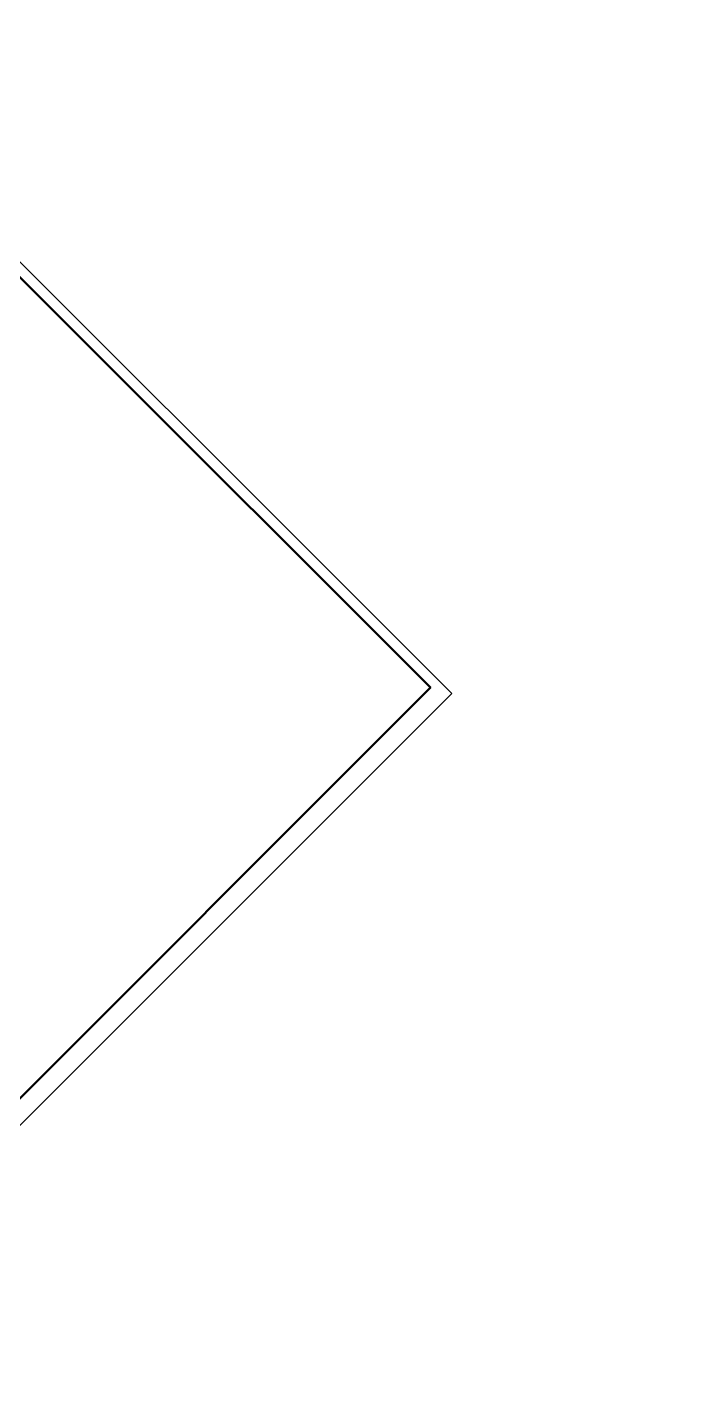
# Model space of a CAD drawing. Header units: millimetres. Extents: x -1501 to 8157, y -8271 to 1386.
# Drawn here: x 1875.3 to 2045.4, y -2455.3 to -2098.1 of the extents above; entities that cross this region are included whole.
import ezdxf
from ezdxf.enums import TextEntityAlignment as Align

# ---------------------------------------------------------------- set-up
doc = ezdxf.new("R2010")
doc.units = ezdxf.units.MM
doc.header["$MEASUREMENT"] = 0
doc.layers.add('OFORMLENIE', color=7, linetype='Continuous', lineweight=25)
doc.layers.add('непечат', color=2, linetype='Continuous', plot=False)
doc.styles.add('TNR_30', font='times.ttf', dxfattribs={"height": 3})

# ---------------------------------------------------------------- blocks, each defined once
blk = doc.blocks.new('*U21')
at = {"color": 0, "linetype": 'ByBlock', "lineweight": -2}
blk.add_lwpolyline([(420, 297), (0, 297), (0, 0), (420, 0)], close=True, dxfattribs=at)
at = {"color": 0, "linetype": 'ByBlock', "lineweight": 50}
blk.add_lwpolyline([(20, 292), (415, 292), (415, 5), (20, 5)], close=True, dxfattribs=at)
at = {"color": 0, "linetype": 'ByBlock', "lineweight": -2, "style": 'TNR_30'}
blk.add_attdef('ВЕРХНИЙ_НОМЕР_ЛИСТА', text='', height=3, dxfattribs=at).set_placement((410, 287), align=Align.MIDDLE_CENTER)

msp = doc.modelspace()

# ---------------------------------------------------------------- linework, layer by layer
at = {"layer": 'непечат', "color": 3, "extrusion": (-0.57735, -0.57735, 0.57735)}
msp.add_lwpolyline([(-1387.86, 992.34), (10962.33, 992.34), (10962.33, -1271.92), (-1387.86, -1271.92)], close=True, dxfattribs=at)

# ---------------------------------------------------------------- block references
at = {"layer": 'OFORMLENIE', "extrusion": (-0.57735, -0.57735, 0.57735)}
msp.add_blockref('*U21', (2590.56, -647.12), dxfattribs=at)

doc.saveas('drawing.dxf')
